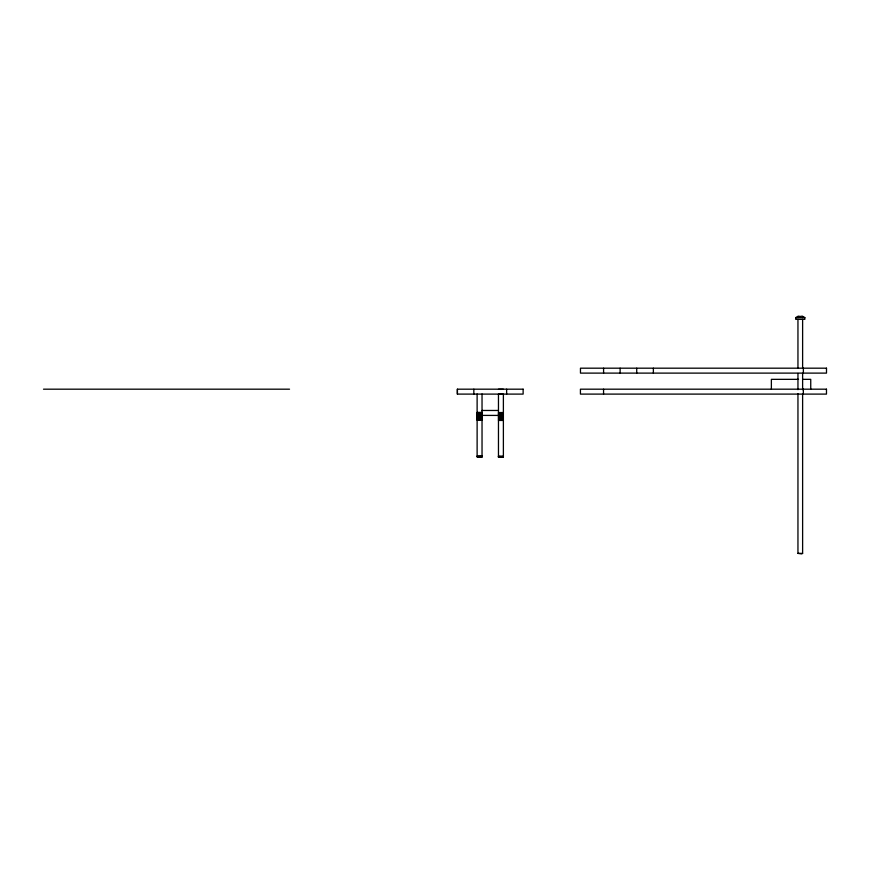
<?xml version="1.0" encoding="UTF-8"?>
<svg xmlns="http://www.w3.org/2000/svg" width="870" height="870" viewBox="0 0 870 870"><rect width="100%" height="100%" fill="white"/><g stroke="black" fill="none" stroke-linecap="round" stroke-linejoin="round"><path stroke-width="1.3" d="M802.618 393.74L802.618 553.374L801.716 553.896L797.953 553.374L797.953 393.74M802.597 316.408A7.069 7.069 0 0 0 801.759 316.18L800.813 316.408A6.993 6.166 0 0 0 799.769 316.408L798.823 316.18A7.069 7.069 0 0 0 797.975 316.408M795.724 317.67L804.848 317.67L804.848 319.333L795.724 319.333L795.724 317.67A7.08 7.08 0 0 1 797.964 316.397M798.529 379.342L771.375 379.342L771.375 389.184M802.597 379.342L810.742 379.342L810.742 389.184M43.5 389.184L289.536 389.184M498.466 389.249L503.382 389.249M482.034 410.466L498.466 410.466M477.119 412.391L482.034 412.391M498.466 412.554L503.382 412.554M477.119 412.891L482.034 412.891M498.466 413.054L503.382 413.054M477.119 413.457L482.034 413.457M498.466 413.609L503.382 413.609M477.119 414.055L482.034 414.055M498.466 414.218L503.382 414.218M477.119 414.707L482.034 414.707M498.466 414.87L503.382 414.87M477.119 415.392L498.466 415.425M498.466 415.555L503.382 415.555M477.119 416.099L482.034 416.099M498.466 416.262L503.382 416.262M477.119 416.817L482.034 416.817M498.466 416.98L503.382 416.98M477.119 417.546L482.034 417.546M498.466 417.709L503.382 417.709M477.119 418.263L482.034 418.263M498.466 418.426L503.382 418.426M477.119 418.959L482.034 418.959M498.466 419.122L503.382 419.122M477.119 419.634L482.034 419.634M498.466 419.797L503.382 419.797M477.119 420.275L482.034 420.275M498.466 420.438L503.382 420.438M477.119 456.087L482.034 455.934M498.466 456.097L503.382 456.239M477.119 456.424L482.034 456.424M477.119 456.587L482.034 456.587M498.466 456.576L503.382 456.576M477.119 456.717L482.034 456.728M498.466 456.75L503.382 456.75M482.034 456.935L477.119 456.978L477.119 394.001M498.466 456.88L503.382 456.891M498.466 457.087L503.382 457.011M797.953 553.374L802.618 553.374M803.369 368.184L803.369 373.11M803.347 389.184L803.347 394.099M802.618 319.333L802.618 368.032M802.618 373.447L802.618 389.684M797.953 319.333L797.953 368.032M797.953 373.447L797.953 389.684M653.37 368.184L653.37 373.11M636.72 368.184L636.72 373.11M620.125 368.184L620.125 373.11M603.584 368.184L603.584 373.11M603.562 389.184L603.562 394.099M506.644 389.184L506.644 394.099M503.382 457.141L503.382 394.164L498.466 394.164L498.466 457.141M482.034 394.001L482.034 456.978M473.835 389.184L473.835 394.099M457.435 389.184L457.435 394.099M802.608 316.397A7.08 7.08 0 0 1 804.848 317.67M826.5 368.184L580.464 368.184L580.464 373.11L826.5 373.11L826.5 368.184M523.131 389.184L457.337 389.184L457.337 394.099L523.131 394.099L523.131 389.184M826.478 389.184L580.431 389.184L580.431 394.099L826.478 394.099L826.478 389.184"/></g></svg>
